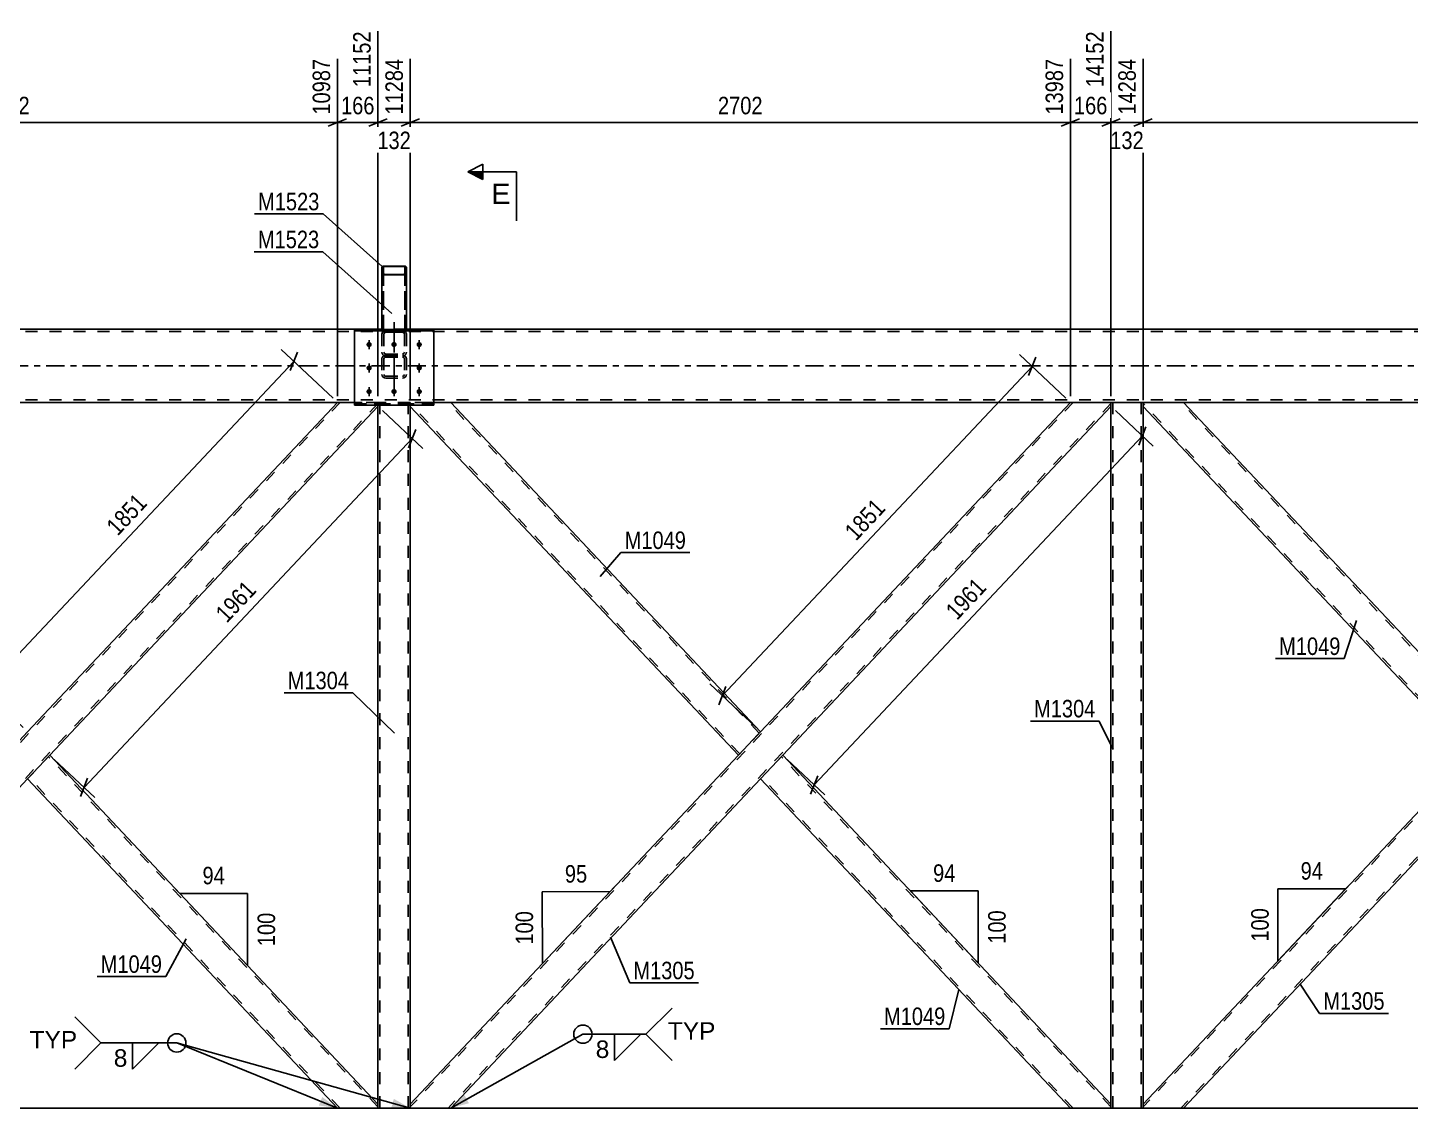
# Model space of a CAD drawing. Header units: millimetres. Extents: x 0 to 1189, y 0 to 841.
# Drawn here: x 426.5 to 652.9, y 558.3 to 735.4 of the extents above; entities that cross this region are included whole.
import ezdxf

# ---------------------------------------------------------------- set-up
doc = ezdxf.new("R2010")
doc.units = ezdxf.units.MM
doc.linetypes.add('DXK_LINE_DOT2', pattern=[3.9198, 1.9599, -1.9599])
doc.linetypes.add('DXK_LINE_DOT3', pattern=[5.9187, 2.979, -0.9799, 0.9799, -0.9799])
doc.styles.add('Arial', font='ARIAL.TTF', dxfattribs={"height": 0.2})
doc.styles.add('Arial Narrow', font='ARIALN.TTF', dxfattribs={"height": 0.2})

# ---------------------------------------------------------------- blocks, each defined once
blk = doc.blocks.new('Part-761554296-4766 - 4678')
at = {"color": 2, "linetype": 'Continuous'}
for p, q in [((430.09, 616.25), (426.46, 612.4)), ((483.82, 559.12), (430.09, 616.25)), ((477.19, 558.45), (426.46, 612.4)), ((483.82, 558.45), (483.82, 559.12))]:
    blk.add_line(p, q, dxfattribs=at)
at = {"color": 7, "linetype": 'DXK_LINE_DOT2'}
for p, q in [((483.82, 558.65), (429.87, 616.02)), ((426.68, 612.63), (426.7, 612.65)), ((477.63, 558.45), (426.68, 612.63)), ((483.82, 558.45), (477.19, 558.45))]:
    blk.add_line(p, q, dxfattribs=at)
blk = doc.blocks.new('Part-761554296-4771 - 4678')
at = {"color": 2, "linetype": 'Continuous'}
for p, q in [((550.09, 616.25), (546.46, 612.4)), ((603.82, 559.12), (550.09, 616.25)), ((597.19, 558.45), (546.46, 612.4)), ((603.82, 558.45), (603.82, 559.12))]:
    blk.add_line(p, q, dxfattribs=at)
at = {"color": 7, "linetype": 'DXK_LINE_DOT2'}
for p, q in [((603.82, 558.65), (549.87, 616.02)), ((546.68, 612.63), (546.7, 612.65)), ((597.63, 558.45), (546.68, 612.63)), ((603.82, 558.45), (597.19, 558.45))]:
    blk.add_line(p, q, dxfattribs=at)
blk = doc.blocks.new('Part-761554296-5165 - 4678')
at = {"color": 7, "linetype": 'DXK_LINE_DOT2'}
for p, q in [((597.63, 674.05), (489.1, 558.65)), ((603.82, 673.86), (495.29, 558.45)), ((603.82, 674.05), (597.19, 674.05)), ((546.46, 620.11), (542.84, 616.25)), ((550.09, 616.25), (546.46, 612.4)), ((495.73, 558.45), (489.1, 558.45))]:
    blk.add_line(p, q, dxfattribs=at)
at = {"color": 2, "linetype": 'Continuous'}
for p, q in [((597.19, 674.05), (546.46, 620.11)), ((603.82, 673.39), (550.09, 616.25)), ((603.82, 673.39), (603.82, 674.05)), ((542.84, 616.25), (489.1, 559.12)), ((546.46, 612.4), (495.73, 558.45)), ((489.1, 558.54), (489.1, 559.12)), ((489.1, 558.45), (489.1, 558.54))]:
    blk.add_line(p, q, dxfattribs=at)
blk = doc.blocks.new('Part-761554296-4869 - 4678')
at = {"color": 2, "linetype": 'Continuous'}
for p, q in [((609.1, 673.39), (609.1, 674.05)), ((662.84, 616.25), (609.1, 673.39)), ((666.46, 620.11), (615.73, 674.05)), ((666.02, 619.64), (662.84, 616.25)), ((666.46, 620.11), (666.02, 619.64))]:
    blk.add_line(p, q, dxfattribs=at)
at = {"color": 7, "linetype": 'DXK_LINE_DOT2'}
for p, q in [((615.73, 674.05), (609.1, 674.05)), ((663.06, 616.49), (609.1, 673.86)), ((666.24, 619.87), (615.29, 674.05)), ((666.43, 620.07), (666.02, 619.64)), ((663.06, 616.49), (663.07, 616.51))]:
    blk.add_line(p, q, dxfattribs=at)
blk = doc.blocks.new('Bolt-761554296-4911 - 4678')
at = {"linetype": 'Continuous'}
for points in [[(482.37, 683.94), (482.46, 683.93), (482.55, 683.91), (482.63, 683.86), (482.7, 683.81), (482.75, 683.74), (482.79, 683.66), (482.81, 683.57), (482.81, 683.49), (482.79, 683.4), (482.75, 683.32), (482.7, 683.25), (482.63, 683.2), (482.55, 683.15), (482.46, 683.13), (482.37, 683.12), (482.28, 683.13), (482.19, 683.15), (482.11, 683.2), (482.04, 683.25), (481.99, 683.32), (481.95, 683.4), (481.93, 683.49), (481.93, 683.57), (481.95, 683.66), (481.99, 683.74), (482.04, 683.81), (482.11, 683.86), (482.19, 683.91), (482.28, 683.93)], [(486.45, 683.94), (486.54, 683.93), (486.63, 683.91), (486.71, 683.86), (486.78, 683.81), (486.83, 683.74), (486.87, 683.66), (486.89, 683.57), (486.89, 683.49), (486.87, 683.4), (486.83, 683.32), (486.78, 683.25), (486.71, 683.2), (486.63, 683.15), (486.54, 683.13), (486.45, 683.12), (486.36, 683.13), (486.27, 683.15), (486.19, 683.2), (486.12, 683.25), (486.07, 683.32), (486.03, 683.4), (486.01, 683.49), (486.01, 683.57), (486.03, 683.66), (486.07, 683.74), (486.12, 683.81), (486.19, 683.86), (486.27, 683.91), (486.36, 683.93)], [(490.57, 683.94), (490.66, 683.93), (490.75, 683.91), (490.83, 683.86), (490.9, 683.81), (490.95, 683.74), (490.99, 683.66), (491.01, 683.57), (491.01, 683.49), (490.99, 683.4), (490.95, 683.32), (490.9, 683.25), (490.83, 683.2), (490.75, 683.15), (490.66, 683.13), (490.57, 683.12), (490.48, 683.13), (490.39, 683.15), (490.31, 683.2), (490.24, 683.25), (490.19, 683.32), (490.15, 683.4), (490.13, 683.49), (490.13, 683.57), (490.15, 683.66), (490.19, 683.74), (490.24, 683.81), (490.31, 683.86), (490.39, 683.91), (490.48, 683.93)], [(482.37, 680.11), (482.46, 680.1), (482.55, 680.07), (482.63, 680.03), (482.7, 679.97), (482.75, 679.9), (482.79, 679.82), (482.81, 679.74), (482.81, 679.65), (482.79, 679.57), (482.75, 679.49), (482.7, 679.42), (482.63, 679.36), (482.55, 679.32), (482.46, 679.29), (482.37, 679.28), (482.28, 679.29), (482.19, 679.32), (482.11, 679.36), (482.04, 679.42), (481.99, 679.49), (481.95, 679.57), (481.93, 679.65), (481.93, 679.74), (481.95, 679.82), (481.99, 679.9), (482.04, 679.97), (482.11, 680.03), (482.19, 680.07), (482.28, 680.1)], [(490.57, 680.11), (490.66, 680.1), (490.75, 680.07), (490.83, 680.03), (490.9, 679.97), (490.95, 679.9), (490.99, 679.82), (491.01, 679.74), (491.01, 679.65), (490.99, 679.57), (490.95, 679.49), (490.9, 679.42), (490.83, 679.36), (490.75, 679.32), (490.66, 679.29), (490.57, 679.28), (490.48, 679.29), (490.39, 679.32), (490.31, 679.36), (490.24, 679.42), (490.19, 679.49), (490.15, 679.57), (490.13, 679.65), (490.13, 679.74), (490.15, 679.82), (490.19, 679.9), (490.24, 679.97), (490.31, 680.03), (490.39, 680.07), (490.48, 680.1)], [(482.37, 676.24), (482.46, 676.23), (482.55, 676.2), (482.63, 676.16), (482.7, 676.1), (482.75, 676.03), (482.79, 675.95), (482.81, 675.87), (482.81, 675.78), (482.79, 675.7), (482.75, 675.62), (482.7, 675.55), (482.63, 675.49), (482.55, 675.45), (482.46, 675.42), (482.37, 675.41), (482.28, 675.42), (482.19, 675.45), (482.11, 675.49), (482.04, 675.55), (481.99, 675.62), (481.95, 675.7), (481.93, 675.78), (481.93, 675.87), (481.95, 675.95), (481.99, 676.03), (482.04, 676.1), (482.11, 676.16), (482.19, 676.2), (482.28, 676.23)], [(486.45, 676.24), (486.54, 676.23), (486.63, 676.2), (486.71, 676.16), (486.78, 676.1), (486.83, 676.03), (486.87, 675.95), (486.89, 675.87), (486.89, 675.78), (486.87, 675.7), (486.83, 675.62), (486.78, 675.55), (486.71, 675.49), (486.63, 675.45), (486.54, 675.42), (486.45, 675.41), (486.36, 675.42), (486.27, 675.45), (486.19, 675.49), (486.12, 675.55), (486.07, 675.62), (486.03, 675.7), (486.01, 675.78), (486.01, 675.87), (486.03, 675.95), (486.07, 676.03), (486.12, 676.1), (486.19, 676.16), (486.27, 676.2), (486.36, 676.23)], [(490.57, 676.24), (490.66, 676.23), (490.75, 676.2), (490.83, 676.16), (490.9, 676.1), (490.95, 676.03), (490.99, 675.95), (491.01, 675.87), (491.01, 675.78), (490.99, 675.7), (490.95, 675.62), (490.9, 675.55), (490.83, 675.49), (490.75, 675.45), (490.66, 675.42), (490.57, 675.41), (490.48, 675.42), (490.39, 675.45), (490.31, 675.49), (490.24, 675.55), (490.19, 675.62), (490.15, 675.7), (490.13, 675.78), (490.13, 675.87), (490.15, 675.95), (490.19, 676.03), (490.24, 676.1), (490.31, 676.16), (490.39, 676.2), (490.48, 676.23)]]:
    blk.add_hatch(color=1, dxfattribs=at).paths.add_polyline_path(points)
at = {"color": 1, "linetype": 'Continuous'}
for p, q in [((482.37, 683.93), (482.37, 682.79)), ((486.45, 683.93), (486.45, 682.79)), ((490.57, 683.93), (490.57, 682.79)), ((482.37, 680.09), (482.37, 678.96)), ((490.57, 680.09), (490.57, 678.96)), ((482.37, 676.22), (482.37, 675.09)), ((486.45, 676.22), (486.45, 675.09)), ((490.57, 676.22), (490.57, 675.09))]:
    blk.add_line(p, q, dxfattribs=at)
blk = doc.blocks.new('Part-761554296-4994 - 4678')
at = {"color": 7, "linetype": 'DXK_LINE_DOT2'}
for p, q in [((609.1, 674.05), (603.82, 674.05)), ((603.82, 673.39), (603.82, 674.05)), ((604.14, 558.45), (604.14, 674.05)), ((608.78, 558.45), (608.78, 674.05)), ((609.1, 673.39), (609.1, 674.05)), ((603.82, 558.45), (603.82, 559.12)), ((609.1, 558.45), (603.82, 558.45)), ((609.1, 558.45), (609.1, 559.12))]:
    blk.add_line(p, q, dxfattribs=at)
at = {"color": 2, "linetype": 'Continuous'}
for p, q in [((603.82, 559.12), (603.82, 673.39)), ((609.1, 559.12), (609.1, 673.39))]:
    blk.add_line(p, q, dxfattribs=at)
blk = doc.blocks.new('Part-761554296-5017 - 4678')
at = {"color": 7, "linetype": 'DXK_LINE_DOT2'}
for p, q in [((489.1, 674.05), (483.82, 674.05)), ((483.82, 673.39), (483.82, 674.05)), ((484.14, 558.45), (484.14, 674.05)), ((488.78, 558.45), (488.78, 674.05)), ((489.1, 673.39), (489.1, 674.05)), ((483.82, 558.45), (483.82, 559.12)), ((489.1, 558.45), (483.82, 558.45)), ((489.1, 558.45), (489.1, 559.12))]:
    blk.add_line(p, q, dxfattribs=at)
at = {"color": 2, "linetype": 'Continuous'}
for p, q in [((483.82, 559.12), (483.82, 673.39)), ((489.1, 559.12), (489.1, 673.39))]:
    blk.add_line(p, q, dxfattribs=at)
blk = doc.blocks.new('Part-761554296-5018 - 4678')
at = {"color": 7, "linetype": 'DXK_LINE_DOT3'}
blk.add_line((486.47, 687.17), (486.47, 676.48), dxfattribs=at)
at = {"color": 7, "linetype": 'DXK_LINE_DOT2'}
for p, q in [((484.47, 685.2), (484.52, 685.46)), ((484.47, 685.2), (484.47, 678.62)), ((484.81, 685.33), (484.79, 685.2)), ((484.79, 685.2), (484.79, 678.62)), ((484.87, 685.83), (485.11, 685.88)), ((485.11, 685.54), (484.99, 685.51)), ((485.11, 685.88), (487.83, 685.88)), ((485.11, 685.54), (487.83, 685.54)), ((487.83, 685.88), (488.08, 685.83)), ((487.95, 685.51), (487.83, 685.54)), ((488.15, 685.2), (488.13, 685.33)), ((488.15, 685.2), (488.15, 678.62)), ((488.42, 685.46), (488.47, 685.2)), ((488.47, 685.2), (488.47, 678.62)), ((484.52, 682.04), (484.47, 682.3)), ((484.66, 681.6), (484.52, 681.4)), ((484.87, 681.73), (484.66, 681.6)), ((484.79, 682.3), (484.81, 682.17)), ((485.11, 681.78), (484.87, 681.73)), ((485.11, 681.62), (484.87, 681.68)), ((484.88, 681.39), (484.99, 681.45)), ((484.99, 681.99), (485.11, 681.96)), ((484.99, 681.45), (485.11, 681.48)), ((485.11, 681.96), (487.83, 681.96)), ((485.11, 681.78), (487.83, 681.78)), ((485.11, 681.62), (487.83, 681.62)), ((485.11, 681.48), (487.83, 681.48)), ((487.83, 681.96), (487.95, 681.99)), ((488.08, 681.73), (487.83, 681.78)), ((488.08, 681.68), (487.83, 681.62)), ((487.83, 681.48), (487.95, 681.45)), ((487.95, 681.45), (488.06, 681.39)), ((488.28, 681.6), (488.08, 681.73)), ((488.13, 682.17), (488.15, 682.3)), ((488.42, 681.4), (488.28, 681.6)), ((488.47, 682.3), (488.42, 682.04)), ((484.52, 681.4), (484.47, 681.17)), ((484.79, 681.17), (484.81, 681.29)), ((484.81, 681.29), (484.88, 681.39)), ((488.06, 681.39), (488.13, 681.29)), ((488.13, 681.29), (488.15, 681.17)), ((488.47, 681.17), (488.42, 681.4)), ((484.47, 678.62), (484.52, 678.39)), ((484.52, 678.39), (484.66, 678.19)), ((484.66, 678.19), (484.87, 678.06)), ((484.81, 678.5), (484.79, 678.62)), ((484.88, 678.41), (484.81, 678.5)), ((484.87, 678.06), (485.11, 678.02)), ((484.99, 678.34), (484.88, 678.41)), ((485.11, 678.32), (484.99, 678.34)), ((485.11, 678.32), (487.83, 678.32)), ((485.11, 678.02), (487.83, 678.02)), ((487.95, 678.34), (487.83, 678.32)), ((487.83, 678.02), (488.08, 678.06)), ((488.06, 678.41), (487.95, 678.34)), ((488.13, 678.5), (488.06, 678.41)), ((488.08, 678.06), (488.28, 678.19)), ((488.15, 678.62), (488.13, 678.5)), ((488.28, 678.19), (488.42, 678.39)), ((488.42, 678.39), (488.47, 678.62))]:
    blk.add_line(p, q, dxfattribs=at)
for centre, radius, start, end in [((485.14, 685.22), 0.662, 114.32, 159.2417), ((485.12, 685.21), 0.331, 114.32, 159.2417), ((487.82, 685.21), 0.331, 20.7583, 65.68), ((487.8, 685.22), 0.662, 20.7583, 65.68), ((485.14, 682.28), 0.662, 200.7583, 245.68), ((485.12, 682.29), 0.331, 200.7583, 245.68), ((487.82, 682.29), 0.331, 294.32, 339.2417), ((487.8, 682.28), 0.662, 294.32, 339.2417)]:
    blk.add_arc(centre, radius, start, end, dxfattribs=at)
blk = doc.blocks.new('Part-761554296-5087 - 4678')
at = {"color": 2, "linetype": 'Continuous'}
for p, q in [((484.51, 696.28), (484.47, 696.21)), ((484.47, 696.21), (484.47, 686)), ((484.47, 695.11), (484.51, 695.04)), ((484.61, 696.34), (484.51, 696.28)), ((484.51, 695.04), (484.61, 694.98)), ((484.77, 696.37), (484.61, 696.34)), ((484.71, 696.21), (484.73, 696.25)), ((484.71, 696.21), (484.71, 695.11)), ((484.73, 695.07), (484.71, 695.11)), ((484.73, 696.25), (484.78, 696.27)), ((484.78, 695.04), (484.73, 695.07)), ((484.95, 696.39), (484.77, 696.37)), ((484.78, 696.27), (484.86, 696.29)), ((484.86, 695.03), (484.78, 695.04)), ((484.86, 696.29), (484.95, 696.3)), ((484.95, 695.02), (484.86, 695.03)), ((484.95, 696.39), (487.99, 696.39)), ((484.95, 696.3), (487.99, 696.3)), ((488.17, 696.37), (487.99, 696.39)), ((487.99, 696.3), (488.08, 696.29)), ((488.08, 695.03), (487.99, 695.02)), ((488.08, 696.29), (488.16, 696.27)), ((488.16, 695.04), (488.08, 695.03)), ((488.16, 696.27), (488.21, 696.25)), ((488.21, 695.07), (488.16, 695.04)), ((488.33, 696.34), (488.17, 696.37)), ((488.21, 696.25), (488.23, 696.21)), ((488.23, 695.11), (488.21, 695.07)), ((488.23, 696.21), (488.23, 695.11)), ((488.43, 696.28), (488.33, 696.34)), ((488.33, 694.98), (488.43, 695.04)), ((488.47, 696.21), (488.43, 696.28)), ((488.43, 695.04), (488.47, 695.11)), ((488.47, 696.21), (488.47, 686)), ((484.61, 694.98), (484.77, 694.95)), ((484.77, 694.95), (484.95, 694.93)), ((484.95, 695.02), (487.99, 695.02)), ((484.95, 694.93), (487.99, 694.93)), ((487.99, 694.93), (488.17, 694.95)), ((488.17, 694.95), (488.33, 694.98))]:
    blk.add_line(p, q, dxfattribs=at)
at = {"color": 7, "linetype": 'DXK_LINE_DOT2'}
for p, q in [((484.71, 695.11), (484.71, 685.74)), ((488.23, 695.11), (488.23, 685.74)), ((488.47, 686.05), (484.47, 686.05)), ((484.47, 686), (484.47, 685.74)), ((488.47, 686), (488.47, 685.74)), ((484.47, 685.88), (484.71, 685.88)), ((484.51, 685.68), (484.47, 685.74)), ((484.61, 685.62), (484.51, 685.68)), ((484.77, 685.58), (484.61, 685.62)), ((484.71, 685.74), (484.73, 685.71)), ((484.73, 685.71), (484.78, 685.68)), ((484.95, 685.57), (484.77, 685.58)), ((484.78, 685.68), (484.86, 685.66)), ((484.86, 685.66), (484.95, 685.65)), ((484.95, 685.65), (487.99, 685.65)), ((487.99, 685.57), (484.95, 685.57)), ((487.99, 685.65), (488.08, 685.66)), ((488.17, 685.58), (487.99, 685.57)), ((488.08, 685.66), (488.16, 685.68)), ((488.16, 685.68), (488.21, 685.71)), ((488.33, 685.62), (488.17, 685.58)), ((488.21, 685.71), (488.23, 685.74)), ((488.23, 685.88), (488.47, 685.88)), ((488.43, 685.68), (488.33, 685.62)), ((488.47, 685.74), (488.43, 685.68))]:
    blk.add_line(p, q, dxfattribs=at)
blk = doc.blocks.new('Part-761554296-5098 - 4678')
at = {"color": 7, "linetype": 'DXK_LINE_DOT2'}
for p, q in [((492.97, 686), (479.97, 686)), ((479.97, 686), (479.97, 673.57)), ((492.97, 673.57), (492.97, 686)), ((479.97, 685.79), (492.97, 685.79)), ((492.97, 673.79), (479.97, 673.79)), ((479.97, 673.57), (492.97, 673.57))]:
    blk.add_line(p, q, dxfattribs=at)
blk = doc.blocks.new('Part-761554296-5100 - 4678')
at = {"color": 7, "linetype": 'DXK_LINE_DOT3'}
blk.add_line((486.47, 676.48), (486.47, 687.17), dxfattribs=at)
at = {"color": 7, "linetype": 'DXK_LINE_DOT2'}
for p, q in [((484.51, 685.41), (484.47, 685.2)), ((484.47, 685.2), (484.47, 678.62)), ((484.52, 685.46), (484.51, 685.41)), ((484.79, 685.2), (484.81, 685.33)), ((484.79, 685.2), (484.79, 678.62)), ((485.11, 685.88), (484.87, 685.83)), ((484.99, 685.51), (485.11, 685.54)), ((485.11, 685.88), (487.83, 685.88)), ((485.11, 685.54), (487.83, 685.54)), ((488.08, 685.83), (487.83, 685.88)), ((487.83, 685.54), (487.95, 685.51)), ((488.13, 685.33), (488.15, 685.2)), ((488.15, 685.2), (488.15, 678.62)), ((488.43, 685.41), (488.42, 685.46)), ((488.47, 685.2), (488.43, 685.41)), ((488.47, 685.2), (488.47, 678.62)), ((484.47, 682.3), (484.52, 682.04)), ((484.52, 681.4), (484.66, 681.6)), ((484.66, 681.6), (484.87, 681.73)), ((484.81, 682.17), (484.79, 682.3)), ((484.87, 681.73), (485.11, 681.78)), ((484.87, 681.68), (485.11, 681.62)), ((484.99, 681.45), (484.88, 681.39)), ((485.11, 681.96), (484.99, 681.99)), ((485.11, 681.47), (484.99, 681.45)), ((485.11, 681.96), (487.83, 681.96)), ((485.11, 681.78), (487.83, 681.78)), ((485.11, 681.62), (487.83, 681.62)), ((485.11, 681.47), (487.83, 681.47)), ((487.95, 681.99), (487.83, 681.96)), ((487.83, 681.78), (488.08, 681.73)), ((487.83, 681.62), (488.08, 681.68)), ((487.95, 681.45), (487.83, 681.47)), ((488.06, 681.39), (487.95, 681.45)), ((488.08, 681.73), (488.28, 681.6)), ((488.15, 682.3), (488.13, 682.17)), ((488.28, 681.6), (488.42, 681.4)), ((488.42, 682.04), (488.47, 682.3)), ((484.47, 681.17), (484.52, 681.4)), ((484.81, 681.29), (484.79, 681.17)), ((484.88, 681.39), (484.81, 681.29)), ((488.13, 681.29), (488.06, 681.39)), ((488.15, 681.17), (488.13, 681.29)), ((488.42, 681.4), (488.47, 681.17)), ((484.52, 678.39), (484.47, 678.62)), ((484.66, 678.19), (484.52, 678.39)), ((484.87, 678.06), (484.66, 678.19)), ((484.79, 678.62), (484.81, 678.5)), ((484.81, 678.5), (484.88, 678.41)), ((485.11, 678.02), (484.87, 678.06)), ((484.88, 678.41), (484.99, 678.34)), ((484.99, 678.34), (485.11, 678.32)), ((485.11, 678.32), (487.83, 678.32)), ((485.11, 678.02), (487.83, 678.02)), ((487.83, 678.32), (487.95, 678.34)), ((488.08, 678.06), (487.83, 678.02)), ((487.95, 678.34), (488.06, 678.41)), ((488.06, 678.41), (488.13, 678.5)), ((488.28, 678.19), (488.08, 678.06)), ((488.13, 678.5), (488.15, 678.62)), ((488.42, 678.39), (488.28, 678.19)), ((488.47, 678.62), (488.42, 678.39))]:
    blk.add_line(p, q, dxfattribs=at)
for centre, radius, start, end in [((485.14, 685.22), 0.662, 114.32, 159.2417), ((485.12, 685.21), 0.331, 114.32, 159.2417), ((487.82, 685.21), 0.331, 20.7583, 65.68), ((487.8, 685.22), 0.662, 20.7583, 65.68), ((485.14, 682.28), 0.662, 200.7583, 245.68), ((485.12, 682.29), 0.331, 200.7583, 245.68), ((487.82, 682.29), 0.331, 294.32, 339.2417), ((487.8, 682.28), 0.662, 294.32, 339.2417)]:
    blk.add_arc(centre, radius, start, end, dxfattribs=at)
blk = doc.blocks.new('Part-761554296-5143 - 4678')
at = {"color": 2, "linetype": 'Continuous'}
for p, q in [((484.47, 686.05), (248.47, 686.05)), ((724.46, 686.05), (488.47, 686.05)), ((479.97, 674.05), (252.97, 674.05)), ((719.96, 674.05), (492.97, 674.05))]:
    blk.add_line(p, q, dxfattribs=at)
at = {"color": 7, "linetype": 'DXK_LINE_DOT2'}
for p, q in [((488.47, 686.05), (484.47, 686.05)), ((1094.46, 685.65), (115.82, 685.65)), ((1094.46, 674.45), (115.82, 674.45)), ((492.97, 674.05), (479.97, 674.05))]:
    blk.add_line(p, q, dxfattribs=at)
at = {"color": 7, "linetype": 'DXK_LINE_DOT3'}
blk.add_line((115.82, 680.05), (1094.46, 680.05), dxfattribs=at)
blk = doc.blocks.new('Part-761554296-5128 - 4678')
at = {"color": 2, "linetype": 'Continuous'}
for p, q in [((484.47, 696.21), (484.51, 696.28)), ((484.47, 696.21), (484.47, 686.05)), ((484.51, 696.28), (484.61, 696.34)), ((484.61, 696.34), (484.77, 696.37))]:
    blk.add_line(p, q, dxfattribs=at)
at = {"color": 7, "linetype": 'DXK_LINE_DOT2'}
for p, q in [((484.51, 695.04), (484.47, 695.11)), ((484.61, 694.98), (484.51, 695.04)), ((484.73, 696.25), (484.71, 696.21)), ((484.71, 696.21), (484.71, 685.74)), ((484.71, 695.11), (484.73, 695.07)), ((484.78, 696.27), (484.73, 696.25)), ((484.73, 695.07), (484.78, 695.04)), ((484.77, 696.37), (484.95, 696.39)), ((484.86, 696.29), (484.78, 696.27)), ((484.78, 695.04), (484.86, 695.03)), ((484.95, 696.3), (484.86, 696.29)), ((484.86, 695.03), (484.95, 695.02)), ((484.95, 696.39), (487.99, 696.39)), ((484.95, 696.3), (487.99, 696.3)), ((487.99, 696.39), (488.17, 696.37)), ((488.08, 696.29), (487.99, 696.3)), ((487.99, 695.02), (488.08, 695.03)), ((488.16, 696.27), (488.08, 696.29)), ((488.08, 695.03), (488.16, 695.04)), ((488.21, 696.25), (488.16, 696.27)), ((488.16, 695.04), (488.17, 695.05)), ((488.17, 696.37), (488.33, 696.34)), ((488.17, 695.05), (488.21, 695.07)), ((488.23, 696.21), (488.21, 696.25)), ((488.21, 695.07), (488.23, 695.11)), ((488.23, 696.21), (488.23, 685.74)), ((488.33, 696.34), (488.43, 696.28)), ((488.43, 695.04), (488.33, 694.98)), ((488.43, 696.28), (488.47, 696.21)), ((488.47, 695.11), (488.43, 695.04)), ((488.47, 696.21), (488.47, 685.74)), ((484.77, 694.95), (484.61, 694.98)), ((484.95, 694.93), (484.77, 694.95)), ((484.95, 695.02), (487.99, 695.02)), ((484.95, 694.93), (487.99, 694.93)), ((488.17, 694.95), (487.99, 694.93)), ((488.33, 694.98), (488.17, 694.95)), ((488.47, 686.05), (484.47, 686.05)), ((484.47, 686.05), (484.47, 685.74)), ((484.47, 685.88), (484.71, 685.88)), ((484.47, 685.74), (484.51, 685.68)), ((484.51, 685.68), (484.61, 685.62)), ((484.61, 685.62), (484.77, 685.58)), ((484.73, 685.71), (484.71, 685.74)), ((484.78, 685.68), (484.73, 685.71)), ((484.77, 685.58), (484.95, 685.57)), ((484.86, 685.66), (484.78, 685.68)), ((484.95, 685.66), (484.86, 685.66)), ((484.95, 685.66), (487.99, 685.66)), ((484.95, 685.57), (487.99, 685.57)), ((488.08, 685.66), (487.99, 685.66)), ((487.99, 685.57), (488.17, 685.58)), ((488.16, 685.68), (488.08, 685.66)), ((488.21, 685.71), (488.16, 685.68)), ((488.17, 685.58), (488.33, 685.62)), ((488.23, 685.74), (488.21, 685.71)), ((488.23, 685.88), (488.47, 685.88)), ((488.33, 685.62), (488.43, 685.68)), ((488.43, 685.68), (488.47, 685.74))]:
    blk.add_line(p, q, dxfattribs=at)
blk = doc.blocks.new('Part-761554296-5138 - 4678')
at = {"color": 7, "linetype": 'DXK_LINE_DOT2'}
blk.add_line((1045.46, 558.45), (235.94, 558.45), dxfattribs=at)
at = {"color": 2, "linetype": 'Continuous'}
blk.add_line((968.86, 558.45), (244.06, 558.45), dxfattribs=at)
blk = doc.blocks.new('Bolt-761554296-5149 - 4678')
at = {"color": 1, "linetype": 'DXK_LINE_DOT2'}
for p, q in [((482.37, 683.13), (482.37, 684.27)), ((486.45, 683.13), (486.45, 684.27)), ((490.57, 683.13), (490.57, 684.27)), ((482.37, 679.3), (482.37, 680.43)), ((490.57, 679.3), (490.57, 680.43)), ((482.37, 675.43), (482.37, 676.56)), ((486.45, 675.43), (486.45, 676.56)), ((490.57, 675.43), (490.57, 676.56))]:
    blk.add_line(p, q, dxfattribs=at)
blk = doc.blocks.new('Part-761554296-5155 - 4678')
at = {"color": 7, "linetype": 'DXK_LINE_DOT2'}
for p, q in [((477.63, 674.05), (369.1, 558.65)), ((483.82, 673.86), (375.29, 558.45)), ((483.82, 674.05), (477.19, 674.05)), ((483.82, 673.57), (483.82, 674.05)), ((426.46, 620.11), (422.84, 616.25)), ((430.09, 616.25), (426.46, 612.4)), ((375.73, 558.45), (369.1, 558.45))]:
    blk.add_line(p, q, dxfattribs=at)
at = {"color": 2, "linetype": 'Continuous'}
for p, q in [((477.19, 674.05), (426.46, 620.11)), ((483.82, 673.39), (430.09, 616.25)), ((483.82, 673.39), (483.82, 673.57)), ((422.84, 616.25), (369.1, 559.12)), ((426.46, 612.4), (375.73, 558.45)), ((369.1, 558.45), (369.1, 559.12))]:
    blk.add_line(p, q, dxfattribs=at)
blk = doc.blocks.new('Part-761554296-5170 - 4678')
at = {"color": 7, "linetype": 'DXK_LINE_DOT2'}
for p, q in [((495.73, 674.05), (489.1, 674.05)), ((489.1, 673.57), (489.1, 674.05)), ((543.06, 616.49), (489.1, 673.86)), ((546.24, 619.87), (495.29, 674.05)), ((546.19, 619.82), (546.02, 619.64)), ((546.33, 619.97), (546.24, 619.87)), ((543.06, 616.49), (543.07, 616.51))]:
    blk.add_line(p, q, dxfattribs=at)
at = {"color": 2, "linetype": 'Continuous'}
for p, q in [((489.1, 673.39), (489.1, 673.57)), ((542.84, 616.25), (489.1, 673.39)), ((546.46, 620.11), (495.73, 674.05)), ((546.02, 619.64), (542.84, 616.25)), ((546.33, 619.97), (546.02, 619.64)), ((546.46, 620.11), (546.33, 619.97))]:
    blk.add_line(p, q, dxfattribs=at)
blk = doc.blocks.new('Part-761554296-5175 - 4678')
at = {"color": 7, "linetype": 'DXK_LINE_DOT2'}
for p, q in [((717.63, 674.05), (609.1, 558.65)), ((723.82, 673.86), (615.29, 558.45)), ((723.82, 674.05), (717.19, 674.05)), ((723.82, 673.57), (723.82, 674.05)), ((666.46, 620.11), (662.84, 616.25)), ((670.09, 616.25), (666.46, 612.4)), ((615.73, 558.45), (609.1, 558.45))]:
    blk.add_line(p, q, dxfattribs=at)
at = {"color": 2, "linetype": 'Continuous'}
for p, q in [((717.19, 674.05), (666.46, 620.11)), ((723.82, 673.39), (670.09, 616.25)), ((723.82, 673.39), (723.82, 673.57)), ((662.84, 616.25), (609.1, 559.12)), ((615.73, 558.45), (666.46, 612.4)), ((609.1, 558.45), (609.1, 559.12))]:
    blk.add_line(p, q, dxfattribs=at)
blk = doc.blocks.new('Part-761554296-5215 - 4678')
at = {"color": 2, "linetype": 'Continuous'}
for p, q in [((492.97, 686), (479.97, 686)), ((479.97, 686), (479.97, 673.57)), ((492.97, 673.57), (492.97, 686)), ((479.97, 685.79), (492.97, 685.79)), ((479.97, 673.57), (492.97, 673.57))]:
    blk.add_line(p, q, dxfattribs=at)
at = {"color": 7, "linetype": 'DXK_LINE_DOT2'}
blk.add_line((479.97, 673.79), (492.97, 673.79), dxfattribs=at)
blk = doc.blocks.new('StraightDimension-761554296-5867 - 4678')
at = {"color": 7, "linetype": 'Continuous'}
for p, q in [((596.47, 674.74), (588.86, 681.89)), ((590.35, 678.43), (591.53, 681.44)), ((540.2, 625.99), (590.94, 679.94)), ((545.73, 620.79), (538.13, 627.94)), ((540.79, 627.5), (539.61, 624.49))]:
    blk.add_line(p, q, dxfattribs=at)
at = {"color": 0}
blk.add_wipeout([(567.94, 656.58), (564.88, 659.46), (559.05, 653.26), (562.11, 650.38)], dxfattribs=at)
at = {"color": 3, "style": 'Arial Narrow'}
blk.add_text('1851', height=2.863, rotation=46.7591, dxfattribs=at).set_placement((562.08, 651.23))
blk = doc.blocks.new('StraightDimension-761554296-5852 - 4678')
at = {"color": 7, "linetype": 'Continuous'}
for p, q in [((604.55, 672.71), (610.72, 666.9)), ((555.24, 611.41), (608.98, 668.55)), ((608.39, 667.04), (609.57, 670.05)), ((550.81, 615.57), (556.99, 609.76)), ((555.83, 612.91), (554.65, 609.9))]:
    blk.add_line(p, q, dxfattribs=at)
at = {"color": 0}
blk.add_wipeout([(584.48, 643.59), (581.42, 646.47), (575.59, 640.27), (578.65, 637.39)], dxfattribs=at)
at = {"color": 3, "style": 'Arial Narrow'}
blk.add_text('1961', height=2.863, rotation=46.7591, dxfattribs=at).set_placement((578.62, 638.24))
blk = doc.blocks.new('StraightDimension-761554296-21480 - 4678')
at = {"color": 7, "linetype": 'Continuous'}
for p, q in [((609.1, 674.39), (609.1, 730.33)), ((717.19, 675.05), (717.19, 730.33)), ((610.6, 720.49), (607.6, 719.29)), ((715.69, 719.29), (718.69, 720.49)), ((609.1, 719.89), (717.19, 719.89))]:
    blk.add_line(p, q, dxfattribs=at)
at = {"color": 0, "linetype": 'Continuous'}
blk.add_wipeout([(716.59, 730.93), (712.39, 730.93), (712.39, 720.59), (716.59, 720.59)], dxfattribs=at)
at = {"color": 0}
blk.add_wipeout([(667.4, 720.64), (667.4, 724.84), (658.89, 724.84), (658.89, 720.64)], dxfattribs=at)
at = {"color": 3, "linetype": 'Continuous', "style": 'Arial Narrow'}
blk.add_text('16987', height=2.863, rotation=90.0002, dxfattribs=at).set_placement((715.99, 721.19))
at = {"color": 3, "style": 'Arial Narrow'}
blk.add_text('2702', height=2.863, dxfattribs=at).set_placement((659.49, 721.24))
blk = doc.blocks.new('StraightDimension-761554296-21485 - 4678')
at = {"color": 7, "linetype": 'Continuous'}
for p, q in [((483.82, 675.05), (483.82, 734.83)), ((477.19, 675.05), (477.19, 730.33)), ((475.69, 719.29), (478.69, 720.49)), ((485.32, 720.49), (482.32, 719.29)), ((477.19, 719.89), (483.82, 719.89))]:
    blk.add_line(p, q, dxfattribs=at)
at = {"color": 0}
blk.add_wipeout([(483.85, 720.64), (483.85, 724.84), (477.17, 724.84), (477.17, 720.64)], dxfattribs=at)
at = {"color": 0, "linetype": 'Continuous'}
blk.add_wipeout([(483.22, 735.43), (479.02, 735.43), (479.02, 725.09), (483.22, 725.09)], dxfattribs=at)
at = {"color": 3, "linetype": 'Continuous', "style": 'Arial Narrow'}
blk.add_text('11152', height=2.863, rotation=90.0002, dxfattribs=at).set_placement((482.62, 725.69))
at = {"color": 3, "style": 'Arial Narrow'}
blk.add_text('166', height=2.863, dxfattribs=at).set_placement((477.77, 721.24))
blk = doc.blocks.new('StraightDimension-761554296-21486 - 4678')
at = {"color": 7, "linetype": 'Continuous'}
for p, q in [((477.19, 675.05), (477.19, 730.33)), ((369.1, 675.05), (369.1, 728.5)), ((370.6, 720.49), (367.6, 719.29)), ((475.69, 719.29), (478.69, 720.49)), ((369.1, 719.89), (477.19, 719.89))]:
    blk.add_line(p, q, dxfattribs=at)
at = {"color": 0, "linetype": 'Continuous'}
blk.add_wipeout([(476.59, 730.93), (472.39, 730.93), (472.39, 720.59), (476.59, 720.59)], dxfattribs=at)
at = {"color": 0}
blk.add_wipeout([(427.4, 720.64), (427.4, 724.84), (418.89, 724.84), (418.89, 720.64)], dxfattribs=at)
at = {"color": 3, "linetype": 'Continuous', "style": 'Arial Narrow'}
blk.add_text('10987', height=2.863, rotation=90.0002, dxfattribs=at).set_placement((475.99, 721.19))
at = {"color": 3, "style": 'Arial Narrow'}
blk.add_text('2702', height=2.863, dxfattribs=at).set_placement((419.49, 721.24))
blk = doc.blocks.new('AngleDimension-761554296-23641 - 4678')
at = {"color": 7, "linetype": 'Continuous'}
for p, q in [((571.64, 593.33), (570.99, 594.02)), ((582.09, 594.02), (570.99, 594.02)), ((582.09, 582.22), (570.99, 594.02)), ((582.09, 582.22), (582.09, 594.02))]:
    blk.add_line(p, q, dxfattribs=at)
at = {"color": 0}
for points in [[(578.97, 594.92), (578.97, 599.12), (574.11, 599.12), (574.11, 594.92)], [(587.19, 591.47), (582.99, 591.47), (582.99, 584.78), (587.19, 584.78)]]:
    blk.add_wipeout(points, dxfattribs=at)
at = {"color": 3, "style": 'Arial Narrow'}
blk.add_text('94', height=2.863, dxfattribs=at).set_placement((574.71, 595.52))
blk.add_text('100', height=2.863, rotation=90.0002, dxfattribs=at).set_placement((586.59, 585.38))
blk = doc.blocks.new('StraightDimension-761554296-5888 - 4678')
at = {"color": 7, "linetype": 'Continuous'}
for p, q in [((484.55, 672.71), (491.17, 666.48)), ((435.69, 610.98), (489.43, 668.12)), ((488.84, 666.62), (490.02, 669.63)), ((430.81, 615.57), (437.44, 609.34)), ((436.28, 612.49), (435.1, 609.48))]:
    blk.add_line(p, q, dxfattribs=at)
at = {"color": 0}
blk.add_wipeout([(464.93, 643.17), (461.87, 646.04), (456.04, 639.84), (459.1, 636.97)], dxfattribs=at)
at = {"color": 3, "style": 'Arial Narrow'}
blk.add_text('1961', height=2.863, rotation=46.7591, dxfattribs=at).set_placement((459.07, 637.81))
blk = doc.blocks.new('StraightDimension-761554296-5903 - 4678')
at = {"color": 7, "linetype": 'Continuous'}
for p, q in [((476.47, 674.74), (467.98, 682.72)), ((469.46, 679.27), (470.64, 682.27)), ((419.32, 626.82), (470.05, 680.77)), ((425.73, 620.79), (417.24, 628.78)), ((419.91, 628.33), (418.73, 625.32))]:
    blk.add_line(p, q, dxfattribs=at)
at = {"color": 0}
blk.add_wipeout([(447.06, 657.41), (444, 660.29), (438.17, 654.09), (441.22, 651.21)], dxfattribs=at)
at = {"color": 3, "style": 'Arial Narrow'}
blk.add_text('1851', height=2.863, rotation=46.7591, dxfattribs=at).set_placement((441.2, 652.06))
blk = doc.blocks.new('StraightDimension-761554296-21481 - 4678')
at = {"color": 7, "linetype": 'Continuous'}
for p, q in [((603.82, 675.05), (603.82, 734.83)), ((609.1, 674.39), (609.1, 730.33)), ((602.32, 719.29), (605.32, 720.49)), ((610.6, 720.49), (607.6, 719.29)), ((603.82, 719.89), (609.1, 719.89))]:
    blk.add_line(p, q, dxfattribs=at)
at = {"color": 0, "linetype": 'Continuous'}
blk.add_wipeout([(608.5, 730.93), (604.3, 730.93), (604.3, 720.59), (608.5, 720.59)], dxfattribs=at)
at = {"color": 0}
blk.add_wipeout([(609.8, 714.94), (609.8, 719.14), (603.12, 719.14), (603.12, 714.94)], dxfattribs=at)
at = {"color": 3, "linetype": 'Continuous', "style": 'Arial Narrow'}
blk.add_text('14284', height=2.863, rotation=90.0002, dxfattribs=at).set_placement((607.9, 721.19))
at = {"color": 3, "style": 'Arial Narrow'}
blk.add_text('132', height=2.863, dxfattribs=at).set_placement((603.72, 715.54))
blk = doc.blocks.new('StraightDimension-761554296-21482 - 4678')
at = {"color": 7, "linetype": 'Continuous'}
for p, q in [((603.82, 675.05), (603.82, 734.83)), ((597.19, 675.05), (597.19, 730.33)), ((595.69, 719.29), (598.69, 720.49)), ((605.32, 720.49), (602.32, 719.29)), ((597.19, 719.89), (603.82, 719.89))]:
    blk.add_line(p, q, dxfattribs=at)
at = {"color": 0}
blk.add_wipeout([(603.85, 720.64), (603.85, 724.84), (597.17, 724.84), (597.17, 720.64)], dxfattribs=at)
at = {"color": 0, "linetype": 'Continuous'}
blk.add_wipeout([(603.22, 735.43), (599.02, 735.43), (599.02, 725.09), (603.22, 725.09)], dxfattribs=at)
at = {"color": 3, "linetype": 'Continuous', "style": 'Arial Narrow'}
blk.add_text('14152', height=2.863, rotation=90.0002, dxfattribs=at).set_placement((602.62, 725.69))
at = {"color": 3, "style": 'Arial Narrow'}
blk.add_text('166', height=2.863, dxfattribs=at).set_placement((597.77, 721.24))
blk = doc.blocks.new('StraightDimension-761554296-21483 - 4678')
at = {"color": 7, "linetype": 'Continuous'}
for p, q in [((489.1, 674.39), (489.1, 730.33)), ((597.19, 675.05), (597.19, 730.33)), ((490.6, 720.49), (487.6, 719.29)), ((595.69, 719.29), (598.69, 720.49)), ((489.1, 719.89), (597.19, 719.89))]:
    blk.add_line(p, q, dxfattribs=at)
at = {"color": 0, "linetype": 'Continuous'}
blk.add_wipeout([(596.59, 730.93), (592.39, 730.93), (592.39, 720.59), (596.59, 720.59)], dxfattribs=at)
at = {"color": 0}
blk.add_wipeout([(547.4, 720.64), (547.4, 724.84), (538.89, 724.84), (538.89, 720.64)], dxfattribs=at)
at = {"color": 3, "linetype": 'Continuous', "style": 'Arial Narrow'}
blk.add_text('13987', height=2.863, rotation=90.0002, dxfattribs=at).set_placement((595.99, 721.19))
at = {"color": 3, "style": 'Arial Narrow'}
blk.add_text('2702', height=2.863, dxfattribs=at).set_placement((539.49, 721.24))
blk = doc.blocks.new('StraightDimension-761554296-21484 - 4678')
at = {"color": 7, "linetype": 'Continuous'}
for p, q in [((483.82, 675.05), (483.82, 734.83)), ((489.1, 674.39), (489.1, 730.33)), ((482.32, 719.29), (485.32, 720.49)), ((490.6, 720.49), (487.6, 719.29)), ((483.82, 719.89), (489.1, 719.89))]:
    blk.add_line(p, q, dxfattribs=at)
at = {"color": 0, "linetype": 'Continuous'}
blk.add_wipeout([(488.5, 730.93), (484.3, 730.93), (484.3, 720.59), (488.5, 720.59)], dxfattribs=at)
at = {"color": 0}
blk.add_wipeout([(489.8, 714.94), (489.8, 719.14), (483.12, 719.14), (483.12, 714.94)], dxfattribs=at)
at = {"color": 3, "linetype": 'Continuous', "style": 'Arial Narrow'}
blk.add_text('11284', height=2.863, rotation=90.0002, dxfattribs=at).set_placement((487.9, 721.19))
at = {"color": 3, "style": 'Arial Narrow'}
blk.add_text('132', height=2.863, dxfattribs=at).set_placement((483.72, 715.54))
blk = doc.blocks.new('AngleDimension-761554296-23613 - 4678')
at = {"color": 7, "linetype": 'Continuous'}
for p, q in [((450.75, 594.29), (451.37, 593.62)), ((462.47, 593.62), (451.37, 593.62)), ((462.47, 581.82), (451.37, 593.62)), ((462.47, 581.82), (462.47, 593.62))]:
    blk.add_line(p, q, dxfattribs=at)
at = {"color": 0}
for points in [[(459.35, 594.52), (459.35, 598.72), (454.49, 598.72), (454.49, 594.52)], [(467.57, 591.06), (463.37, 591.06), (463.37, 584.38), (467.57, 584.38)]]:
    blk.add_wipeout(points, dxfattribs=at)
at = {"color": 3, "style": 'Arial Narrow'}
blk.add_text('94', height=2.863, dxfattribs=at).set_placement((455.09, 595.12))
blk.add_text('100', height=2.863, rotation=90.0002, dxfattribs=at).set_placement((466.97, 584.98))
blk = doc.blocks.new('AngleDimension-761554296-23627 - 4678')
at = {"color": 7, "linetype": 'Continuous'}
for p, q in [((510.69, 593.88), (521.84, 593.92)), ((510.74, 582.12), (510.69, 593.88)), ((510.74, 582.12), (521.84, 593.92)), ((522.45, 594.58), (521.84, 593.92))]:
    blk.add_line(p, q, dxfattribs=at)
at = {"color": 0}
for points in [[(518.69, 594.81), (518.67, 599.01), (513.81, 598.99), (513.83, 594.79)], [(509.8, 591.34), (505.6, 591.32), (505.63, 584.64), (509.83, 584.65)]]:
    blk.add_wipeout(points, dxfattribs=at)
at = {"color": 3, "style": 'Arial Narrow'}
for s, rotation, p in [('95', 0.2406, (514.43, 595.39)), ('100', 90.2409, (509.23, 585.25))]:
    blk.add_text(s, height=2.863, rotation=rotation, dxfattribs=at).set_placement(p)
blk = doc.blocks.new('AngleDimension-761554296-23655 - 4678')
at = {"color": 7, "linetype": 'Continuous'}
for p, q in [((631.16, 594.38), (642.26, 594.38)), ((631.16, 582.58), (642.26, 594.38)), ((631.16, 582.58), (631.16, 594.38)), ((642.93, 595.09), (642.26, 594.38))]:
    blk.add_line(p, q, dxfattribs=at)
at = {"color": 0}
for points in [[(639.14, 595.28), (639.14, 599.48), (634.29, 599.48), (634.29, 595.28)], [(630.26, 591.82), (626.06, 591.82), (626.06, 585.13), (630.26, 585.13)]]:
    blk.add_wipeout(points, dxfattribs=at)
at = {"color": 3, "style": 'Arial Narrow'}
blk.add_text('94', height=2.863, dxfattribs=at).set_placement((634.89, 595.88))
blk.add_text('100', height=2.863, rotation=90.0002, dxfattribs=at).set_placement((629.66, 585.73))
blk = doc.blocks.new('Mark-761554296-4762 - 4678')
at = {"color": 0}
blk.add_wipeout([(448.48, 580.61), (448.48, 583.61), (438.42, 583.61), (438.42, 580.61)], dxfattribs=at)
blk.add_wipeout([(448.48, 580.61), (448.48, 583.61), (438.42, 583.61), (438.42, 580.61)], dxfattribs=at)
at = {"color": 30, "linetype": 'Continuous'}
for p in [(452.44, 586.18), (437.82, 580.01)]:
    blk.add_line(p, (449.08, 580.01), dxfattribs=at)
at = {"color": 3, "style": 'Arial Narrow'}
blk.add_text('M1049', height=2.863, dxfattribs=at).set_placement((438.42, 580.61))
blk = doc.blocks.new('Mark-761554296-4767 - 4678')
at = {"color": 0}
blk.add_wipeout([(576.73, 572.07), (576.73, 575.07), (566.68, 575.07), (566.68, 572.07)], dxfattribs=at)
blk.add_wipeout([(576.73, 572.07), (576.73, 575.07), (566.68, 575.07), (566.68, 572.07)], dxfattribs=at)
at = {"color": 30, "linetype": 'Continuous'}
for p in [(578.95, 577.86), (566.08, 571.47)]:
    blk.add_line(p, (577.33, 571.47), dxfattribs=at)
at = {"color": 3, "style": 'Arial Narrow'}
blk.add_text('M1049', height=2.863, dxfattribs=at).set_placement((566.68, 572.07))
blk = doc.blocks.new('Mark-761554296-5166 - 4678')
at = {"color": 0}
blk.add_wipeout([(534.26, 650.04), (534.26, 653.04), (524.21, 653.04), (524.21, 650.04)], dxfattribs=at)
blk.add_wipeout([(534.26, 650.04), (534.26, 653.04), (524.21, 653.04), (524.21, 650.04)], dxfattribs=at)
at = {"color": 30, "linetype": 'Continuous'}
for p, q in [((520.19, 645.54), (523.61, 649.44)), ((523.61, 649.44), (534.86, 649.44))]:
    blk.add_line(p, q, dxfattribs=at)
at = {"color": 3, "style": 'Arial Narrow'}
blk.add_text('M1049', height=2.863, dxfattribs=at).set_placement((524.21, 650.04))
blk = doc.blocks.new('SectionMark-761554296-6650 - 4678')
at = {"linetype": 'Continuous'}
for points in [[(501.01, 711.8), (501.01, 710.55), (498.51, 711.8)], [(501.01, 532.94), (501.01, 531.69), (498.51, 531.69)]]:
    blk.add_hatch(color=6, dxfattribs=at).paths.add_polyline_path(points)
at = {"color": 6, "linetype": 'Continuous'}
for p, q in [((498.51, 711.8), (501.01, 713.05)), ((506.51, 711.8), (498.51, 711.8)), ((498.51, 711.8), (501.01, 710.55)), ((501.01, 710.55), (501.01, 713.05)), ((498.51, 531.69), (501.01, 532.94)), ((501.01, 532.94), (501.01, 530.44)), ((506.51, 531.69), (498.51, 531.69)), ((501.01, 530.44), (498.51, 531.69))]:
    blk.add_line(p, q, dxfattribs=at)
at = {"color": 0, "linetype": 'Continuous'}
for points in [[(505.51, 706.55), (505.51, 710.05), (502.4, 710.05), (502.4, 706.55)], [(505.51, 533.44), (505.51, 536.94), (502.4, 536.94), (502.4, 533.44)]]:
    blk.add_wipeout(points, dxfattribs=at)
at = {"color": 6, "linetype": 'Continuous'}
for p, q in [((506.51, 711.8), (506.51, 703.8)), ((506.51, 531.69), (506.51, 539.69))]:
    blk.add_line(p, q, dxfattribs=at)
at = {"color": 3, "linetype": 'Continuous', "style": 'Arial'}
for p in [(502.4, 706.55), (502.4, 533.44)]:
    blk.add_text('E', height=3.34, dxfattribs=at).set_placement(p)
blk = doc.blocks.new('Mark-761554296-4865 - 4678')
at = {"color": 0}
blk.add_wipeout([(641.42, 632.68), (641.42, 635.68), (631.37, 635.68), (631.37, 632.68)], dxfattribs=at)
blk.add_wipeout([(641.42, 632.68), (641.42, 635.68), (631.37, 635.68), (631.37, 632.68)], dxfattribs=at)
at = {"color": 30, "linetype": 'Continuous'}
for p in [(644.06, 638.33), (630.77, 632.08)]:
    blk.add_line(p, (642.02, 632.08), dxfattribs=at)
at = {"color": 3, "style": 'Arial Narrow'}
blk.add_text('M1049', height=2.863, dxfattribs=at).set_placement((631.37, 632.68))
blk = doc.blocks.new('Mark-761554296-4990 - 4678')
at = {"color": 0}
blk.add_wipeout([(601.3, 622.46), (601.3, 625.46), (591.25, 625.46), (591.25, 622.46)], dxfattribs=at)
blk.add_wipeout([(601.3, 622.46), (601.3, 625.46), (591.25, 625.46), (591.25, 622.46)], dxfattribs=at)
at = {"color": 30, "linetype": 'Continuous'}
for p in [(590.65, 621.86), (604.22, 617.2)]:
    blk.add_line(p, (601.9, 621.86), dxfattribs=at)
at = {"color": 3, "style": 'Arial Narrow'}
blk.add_text('M1304', height=2.863, dxfattribs=at).set_placement((591.25, 622.46))
blk = doc.blocks.new('Mark-761554296-5013 - 4678')
at = {"color": 0}
blk.add_wipeout([(479.09, 627.07), (479.09, 630.07), (469.04, 630.07), (469.04, 627.07)], dxfattribs=at)
blk.add_wipeout([(479.09, 627.07), (479.09, 630.07), (469.04, 630.07), (469.04, 627.07)], dxfattribs=at)
at = {"color": 30, "linetype": 'Continuous'}
for p in [(468.44, 626.47), (486.52, 619.89)]:
    blk.add_line(p, (479.69, 626.47), dxfattribs=at)
at = {"color": 3, "style": 'Arial Narrow'}
blk.add_text('M1304', height=2.863, dxfattribs=at).set_placement((469.04, 627.07))
blk = doc.blocks.new('Mark-761554296-5161 - 4678')
at = {"color": 0}
blk.add_wipeout([(535.69, 579.57), (535.69, 582.57), (525.64, 582.57), (525.64, 579.57)], dxfattribs=at)
blk.add_wipeout([(535.69, 579.57), (535.69, 582.57), (525.64, 582.57), (525.64, 579.57)], dxfattribs=at)
at = {"color": 30, "linetype": 'Continuous'}
for p, q in [((521.91, 586.45), (525.04, 578.97)), ((525.04, 578.97), (536.29, 578.97))]:
    blk.add_line(p, q, dxfattribs=at)
at = {"color": 3, "style": 'Arial Narrow'}
blk.add_text('M1305', height=2.863, dxfattribs=at).set_placement((525.64, 579.57))
blk = doc.blocks.new('Mark-761554296-5083 - 4678')
at = {"color": 0}
blk.add_wipeout([(474.21, 699.31), (474.21, 702.31), (464.16, 702.31), (464.16, 699.31)], dxfattribs=at)
blk.add_wipeout([(474.21, 699.31), (474.21, 702.31), (464.16, 702.31), (464.16, 699.31)], dxfattribs=at)
at = {"color": 30, "linetype": 'Continuous'}
for p in [(463.56, 698.71), (486.08, 688.63)]:
    blk.add_line(p, (474.81, 698.71), dxfattribs=at)
at = {"color": 3, "style": 'Arial Narrow'}
blk.add_text('M1523', height=2.863, dxfattribs=at).set_placement((464.16, 699.31))
blk = doc.blocks.new('Mark-761554296-5124 - 4678')
at = {"color": 0}
blk.add_wipeout([(474.24, 705.52), (474.24, 708.52), (464.19, 708.52), (464.19, 705.52)], dxfattribs=at)
blk.add_wipeout([(474.24, 705.52), (474.24, 708.52), (464.19, 708.52), (464.19, 705.52)], dxfattribs=at)
at = {"color": 30, "linetype": 'Continuous'}
for p in [(463.59, 704.92), (484.5, 696.33)]:
    blk.add_line(p, (474.84, 704.92), dxfattribs=at)
at = {"color": 3, "style": 'Arial Narrow'}
blk.add_text('M1523', height=2.863, dxfattribs=at).set_placement((464.19, 705.52))
blk = doc.blocks.new('Mark-761554296-5171 - 4678')
at = {"color": 0}
blk.add_wipeout([(648.65, 574.58), (648.65, 577.58), (638.6, 577.58), (638.6, 574.58)], dxfattribs=at)
blk.add_wipeout([(648.65, 574.58), (648.65, 577.58), (638.6, 577.58), (638.6, 574.58)], dxfattribs=at)
at = {"color": 30, "linetype": 'Continuous'}
for p, q in [((634.82, 578.75), (638, 573.98)), ((638, 573.98), (649.25, 573.98))]:
    blk.add_line(p, q, dxfattribs=at)
at = {"color": 3, "style": 'Arial Narrow'}
blk.add_text('M1305', height=2.863, dxfattribs=at).set_placement((638.6, 574.58))
blk = doc.blocks.new('WeldMark-761554296-6656 - 4678')
at = {"linetype": 'Continuous'}
for points in [[(474.7, 560.28), (477.19, 558.45), (474.13, 558.89)], [(486.41, 559.98), (489.1, 558.45), (486.01, 558.54)]]:
    blk.add_hatch(color=30, dxfattribs=at).paths.add_polyline_path(points)
at = {"color": 3, "linetype": 'Continuous'}
for q in [(434.17, 573.42), (434.17, 564.85)]:
    blk.add_line((438.46, 569.13), q, dxfattribs=at)
at = {"color": 30, "linetype": 'Continuous'}
for p in [(477.19, 558.45), (489.1, 558.45)]:
    blk.add_line(p, (450.88, 569.13), dxfattribs=at)
at = {"color": 3, "linetype": 'Continuous'}
for start, end in [(90, 270), (270, 90)]:
    blk.add_arc((450.88, 569.13), 1.5, start, end, dxfattribs=at)
at = {"color": 0}
blk.add_wipeout([(442.98, 565.03), (442.98, 568.43), (440.36, 568.43), (440.36, 565.03)], dxfattribs=at)
at = {"color": 30, "linetype": 'Continuous'}
blk.add_line((438.46, 569.13), (450.88, 569.13), dxfattribs=at)
at = {"color": 3, "linetype": 'Continuous'}
for p, q in [((443.64, 569.13), (447.92, 569.13)), ((447.92, 569.13), (443.64, 564.85)), ((443.64, 564.85), (443.64, 569.13))]:
    blk.add_line(p, q, dxfattribs=at)
at = {"color": 3, "style": 'Arial'}
blk.add_text('8', height=2.87, dxfattribs=at).set_placement((440.56, 565.23))
at = {"color": 0, "linetype": 'Continuous'}
blk.add_wipeout([(434.56, 568.23), (434.56, 571.23), (426.78, 571.23), (426.78, 568.23)], dxfattribs=at)
blk.add_wipeout([(434.56, 568.23), (434.56, 571.23), (426.78, 571.23), (426.78, 568.23)], dxfattribs=at)
at = {"color": 3, "linetype": 'Continuous', "style": 'Arial'}
blk.add_text('TYP', height=2.865, dxfattribs=at).set_placement((426.78, 568.23))
blk = doc.blocks.new('WeldMark-761554296-6695 - 4678')
at = {"linetype": 'Continuous'}
blk.add_hatch(color=30, dxfattribs=at).paths.add_polyline_path([(498.71, 559.26), (495.73, 558.45), (497.98, 560.57)])
at = {"color": 3, "linetype": 'Continuous'}
for q in [(531.98, 574.85), (531.98, 566.28)]:
    blk.add_line((527.69, 570.57), q, dxfattribs=at)
at = {"color": 30, "linetype": 'Continuous'}
blk.add_line((495.73, 558.45), (517.37, 570.57), dxfattribs=at)
at = {"color": 3, "linetype": 'Continuous'}
blk.add_arc((517.37, 570.57), 1.5, 90, 270, dxfattribs=at)
at = {"color": 0}
blk.add_wipeout([(521.89, 566.47), (521.89, 569.87), (519.27, 569.87), (519.27, 566.47)], dxfattribs=at)
at = {"color": 30, "linetype": 'Continuous'}
blk.add_line((517.37, 570.57), (527.69, 570.57), dxfattribs=at)
at = {"color": 3, "linetype": 'Continuous'}
for p, q in [((522.55, 570.57), (526.84, 570.57)), ((526.84, 570.57), (522.55, 566.28)), ((522.55, 566.28), (522.55, 570.57))]:
    blk.add_line(p, q, dxfattribs=at)
blk.add_arc((517.37, 570.57), 1.5, 270, 90, dxfattribs=at)
at = {"color": 3, "style": 'Arial'}
blk.add_text('8', height=2.87, dxfattribs=at).set_placement((519.47, 566.67))
at = {"color": 0, "linetype": 'Continuous'}
blk.add_wipeout([(539.07, 569.67), (539.07, 572.67), (531.29, 572.67), (531.29, 569.67)], dxfattribs=at)
blk.add_wipeout([(539.07, 569.67), (539.07, 572.67), (531.29, 572.67), (531.29, 569.67)], dxfattribs=at)
at = {"color": 3, "linetype": 'Continuous', "style": 'Arial'}
blk.add_text('TYP', height=2.865, dxfattribs=at).set_placement((531.29, 569.67))

msp = doc.modelspace()

# ---------------------------------------------------------------- block references
for name in ['Part-761554296-5087 - 4678', 'Part-761554296-5128 - 4678', 'Part-761554296-5143 - 4678', 'Part-761554296-5098 - 4678', 'Part-761554296-5215 - 4678', 'Part-761554296-5018 - 4678', 'Part-761554296-5100 - 4678', 'Bolt-761554296-4911 - 4678', 'Bolt-761554296-5149 - 4678', 'Part-761554296-5155 - 4678', 'Part-761554296-5017 - 4678', 'Part-761554296-5165 - 4678', 'Part-761554296-5170 - 4678', 'Part-761554296-4994 - 4678', 'Part-761554296-4869 - 4678', 'Part-761554296-5175 - 4678', 'Part-761554296-4766 - 4678', 'Part-761554296-4771 - 4678', 'Part-761554296-5138 - 4678']:
    msp.add_blockref(name, (0, 0))

# ---------------------------------------------------------------- next in the draw order: block references
for name in ['StraightDimension-761554296-21485 - 4678', 'StraightDimension-761554296-21480 - 4678', 'StraightDimension-761554296-5867 - 4678', 'StraightDimension-761554296-5888 - 4678', 'Mark-761554296-5166 - 4678', 'Mark-761554296-4865 - 4678', 'AngleDimension-761554296-23613 - 4678', 'AngleDimension-761554296-23627 - 4678', 'AngleDimension-761554296-23641 - 4678', 'AngleDimension-761554296-23655 - 4678', 'Mark-761554296-4767 - 4678', 'Mark-761554296-5171 - 4678', 'WeldMark-761554296-6656 - 4678']:
    msp.add_blockref(name, (0, 0))

# ---------------------------------------------------------------- next in the draw order: block references
for name in ['StraightDimension-761554296-21481 - 4678', 'StraightDimension-761554296-21486 - 4678', 'StraightDimension-761554296-5852 - 4678', 'Mark-761554296-5161 - 4678', 'Mark-761554296-4762 - 4678']:
    msp.add_blockref(name, (0, 0))

# ---------------------------------------------------------------- next in the draw order: block references
for name in ['StraightDimension-761554296-21482 - 4678', 'StraightDimension-761554296-5903 - 4678', 'Mark-761554296-4990 - 4678']:
    msp.add_blockref(name, (0, 0))

# ---------------------------------------------------------------- next in the draw order: block references
for name in ['StraightDimension-761554296-21483 - 4678', 'Mark-761554296-5013 - 4678']:
    msp.add_blockref(name, (0, 0))

# ---------------------------------------------------------------- next in the draw order: block references
for name in ['StraightDimension-761554296-21484 - 4678', 'SectionMark-761554296-6650 - 4678']:
    msp.add_blockref(name, (0, 0))

# ---------------------------------------------------------------- next in the draw order: block references
for name in ['Mark-761554296-5083 - 4678', 'WeldMark-761554296-6695 - 4678']:
    msp.add_blockref(name, (0, 0))

# ---------------------------------------------------------------- next in the draw order: block references
msp.add_blockref('Mark-761554296-5124 - 4678', (0, 0))

doc.saveas('drawing.dxf')
